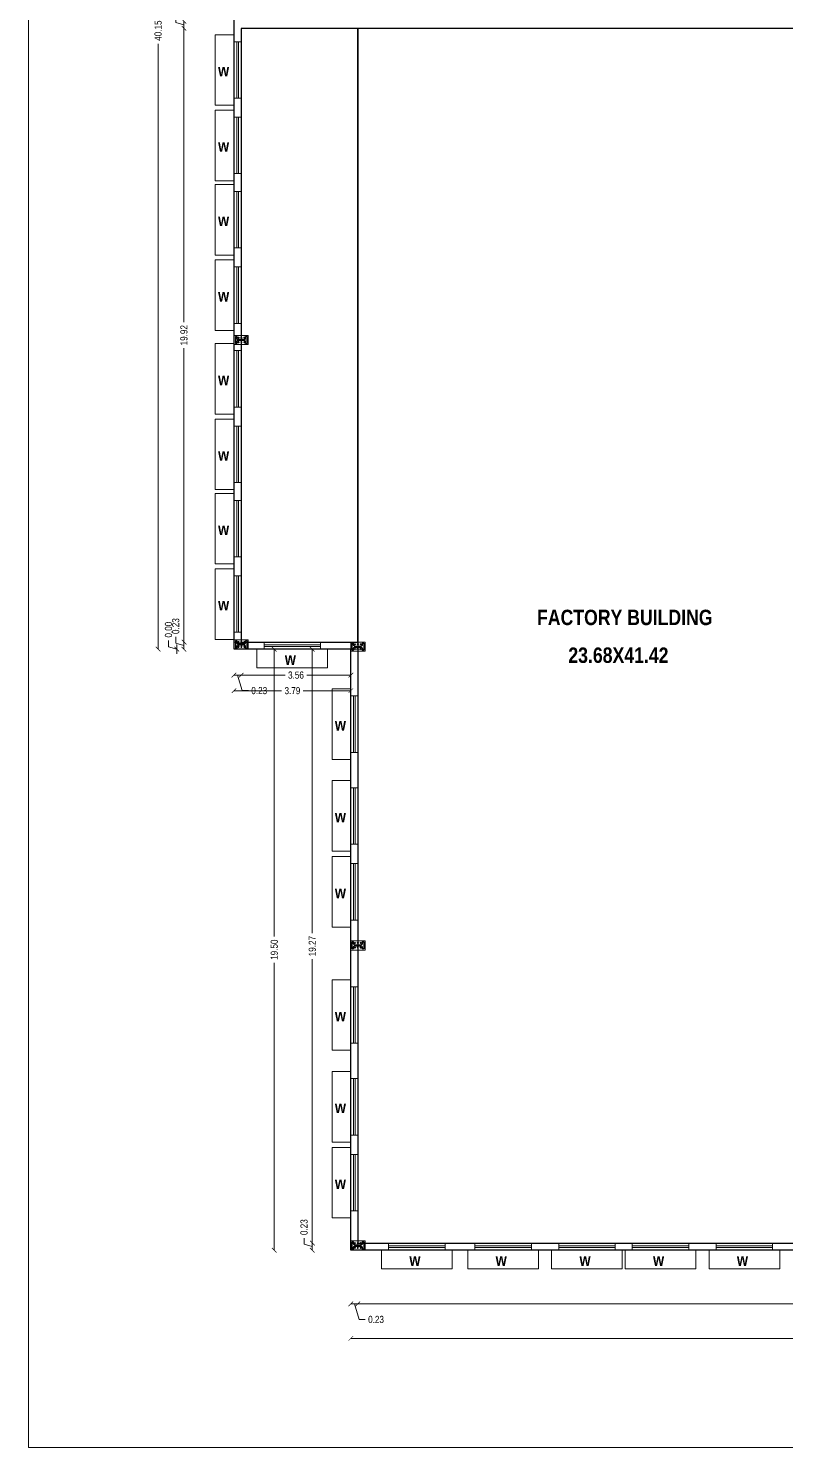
# Model space of a CAD drawing. Header units: metres. Extents: x -1559856 to -1559563, y 43807 to 43972.
# Drawn here: x -1559856.28 to -1559831.75, y 43862.95 to 43909 of the extents above; entities that cross this region are included whole.
import ezdxf

# ---------------------------------------------------------------- set-up
doc = ezdxf.new("R2010")
doc.units = ezdxf.units.M
doc.header["$LTSCALE"] = 750
doc.header["$MEASUREMENT"] = 0
doc.header["$PDMODE"] = 35
doc.header["$PDSIZE"] = 50
doc.linetypes.add('CENTER', pattern=[2, 1.25, -0.25, 0.25, -0.25])
doc.linetypes.add('DASHED2', pattern=[9.525, 6.35, -3.175])
doc.layers.get('0').update_dxf_attribs({"lineweight": 5})
doc.layers.get('Defpoints').update_dxf_attribs({"lineweight": 0})
doc.layers.add('BLK_1_COVERED_AREA', color=140, linetype='Continuous', plot=False)
doc.layers.add('BLK_1_FLR_0_BLT_UP_AREA', color=1, linetype='Continuous', plot=False)
for name, color, linetype in [('BLK_1_FLR_0_CARPET_AREA', 10, 'Continuous'), ('BLK_1_FLR_0_REGULAR_ROOM_1', 117, 'Continuous'), ('Soolagiri', 6, 'Continuous')]:
    doc.layers.add(name, color=color, linetype=linetype)
doc.layers.add('Windows', color=142, linetype='Continuous', lineweight=0)
doc.layers.add('WORKSHOP_AREA', color=7, linetype='Continuous', lineweight=5)
doc.styles.add('GLOBAL INFRA', font='ARIALNB.TTF', dxfattribs={"height": 0.3})
doc.styles.add('GLOBAL INFRA 1', font='ARIALNB.TTF', dxfattribs={"height": 0.3})
doc.styles.add('mani', font='swissc.ttf', dxfattribs={"height": 0.23})
doc.dimstyles.new('Civil Mt', dxfattribs={"dimtxt": 0.23, "dimasz": 0.15, "dimexe": 0, "dimexo": 0, "dimgap": 0.1, "dimtad": 0, "dimzin": 0, "dimdsep": 46, "dimtxsty": 'mani', "dimblk": 'ARCHTICK', "dimcen": 0, "dimse1": 1, "dimse2": 1, "dimclrd": 253, "dimclrt": 7, "dimadec": 0, "dimazin": 3, "dimtfac": 1, "dimtofl": 0, "dimtmove": 1, "dimatfit": 3, "dimfxl": 0, "dimfrac": 2, "dimtolj": 1, "dimtzin": 0, "dimlwd": 13, "dimarcsym": 0})

# ---------------------------------------------------------------- blocks, each defined once
blk = doc.blocks.new('A$C0D0C1849')
at = {"color": 253, "linetype": 'CENTER', "ltscale": 5}
for p, q in [((0.114, 0.228), (0.174, 0.228)), ((0.114, 0.078), (0.174, 0.078)), ((0.144, 0.258), (0.144, 0.198)), ((0.144, 0.108), (0.144, 0.048)), ((0.209, 0.228), (0.269, 0.228)), ((0.239, 0.258), (0.239, 0.198)), ((0.239, 0.108), (0.239, 0.048)), ((0.305, 0.228), (0.365, 0.228)), ((0.305, 0.078), (0.365, 0.078)), ((0.335, 0.258), (0.335, 0.198)), ((0.335, 0.108), (0.335, 0.048))]:
    blk.add_line(p, q, dxfattribs=at)
at = {"color": 253}
for centre in [(0.144, 0.228), (0.144, 0.078), (0.239, 0.228), (0.239, 0.078), (0.335, 0.228), (0.335, 0.078)]:
    blk.add_circle(centre, 0.015, dxfattribs=at)
at = {"layer": 'Soolagiri', "color": 2, "ltscale": 0.1}
for p, q in [((0.044, 0.267), (0.044, 0.037)), ((0.094, 0.267), (0.044, 0.267)), ((0.044, 0.037), (0.094, 0.037)), ((0.094, 0.267), (0.094, 0.201)), ((0.094, 0.102), (0.094, 0.037)), ((0.344, 0.172), (0.124, 0.172)), ((0.344, 0.132), (0.124, 0.132)), ((0.374, 0.202), (0.374, 0.267)), ((0.424, 0.267), (0.374, 0.267)), ((0.374, 0.037), (0.374, 0.102)), ((0.374, 0.037), (0.424, 0.037)), ((0.424, 0.037), (0.424, 0.267))]:
    blk.add_line(p, q, dxfattribs=at)
for centre, radius, start, end in [((0.124, 0.202), 0.03, 178.6485, 269.9887), ((0.124, 0.102), 0.03, 90, 180), ((0.344, 0.202), 0.03, 269.9651, 360), ((0.344, 0.102), 0.0305, 0.3664, 90.2926)]:
    blk.add_arc(centre, radius, start, end, dxfattribs=at)
at = {"layer": 'Windows', "color": 6, "ltscale": 0.2}
blk.add_lwpolyline([(0.464, 0), (0, 0), (0, 0.3), (0.464, 0.3)], close=True, dxfattribs=at)
blk = doc.blocks.new('_ArchTick')
at = {"color": 0, "linetype": 'ByBlock', "const_width": 0.15}
blk.add_lwpolyline([(-0.5, -0.5), (0.5, 0.5)], dxfattribs=at)
blk = doc.blocks.new('*D309')
at = {"color": 253, "lineweight": 13, "ltscale": 0.2}
for p, q in [((-1559851.502, 43889.054), (-1559851.502, 43889.254)), ((-1559851.234, 43888.858), (-1559851.234, 43889.088)), ((-1559851.234, 43888.973), (-1559851.502, 43889.054))]:
    blk.add_line(p, q, dxfattribs=at)
at = {"layer": 'Defpoints', "color": 0, "ltscale": 0.2}
for p in [(-1559851.234, 43889.088), (-1559847.656, 43889.088), (-1559843.866, 43888.858)]:
    blk.add_point(p, dxfattribs=at)
at = {"color": 253, "lineweight": 13, "ltscale": 0.2, "xscale": 0.15, "yscale": 0.15, "zscale": 0.15}
for p, rotation in [((-1559851.234, 43889.088), 90), ((-1559851.234, 43888.858), 270)]:
    blk.add_blockref('_ArchTick', p, dxfattribs=dict(at, rotation=rotation))
at = {"color": 7, "ltscale": 0.2, "insert": (-1559851.502, 43889.606), "char_height": 0.23, "attachment_point": 5, "rotation": 90, "style": 'mani'}
blk.add_mtext('\\A1;0.23', dxfattribs=at)
blk = doc.blocks.new('*D310')
at = {"color": 253, "lineweight": 13, "ltscale": 0.2}
for p, q in [((-1559851.234, 43909.004), (-1559851.234, 43899.47)), ((-1559851.234, 43889.088), (-1559851.234, 43898.622))]:
    blk.add_line(p, q, dxfattribs=at)
at = {"layer": 'Defpoints', "color": 0, "ltscale": 0.2}
for p in [(-1559851.234, 43909.004), (-1559847.426, 43909.004), (-1559843.636, 43889.088)]:
    blk.add_point(p, dxfattribs=at)
at = {"color": 253, "lineweight": 13, "ltscale": 0.2, "xscale": 0.15, "yscale": 0.15, "zscale": 0.15}
for p, rotation in [((-1559851.234, 43909.004), 90), ((-1559851.234, 43889.088), 270)]:
    blk.add_blockref('_ArchTick', p, dxfattribs=dict(at, rotation=rotation))
at = {"color": 7, "ltscale": 0.2, "insert": (-1559851.234, 43899.046), "char_height": 0.23, "attachment_point": 5, "rotation": 90, "style": 'mani'}
blk.add_mtext('\\A1;19.92', dxfattribs=at)
blk = doc.blocks.new('*D311')
at = {"color": 253, "lineweight": 13, "ltscale": 0.2}
for p, q in [((-1559851.502, 43909.199), (-1559851.502, 43909.399)), ((-1559851.234, 43909.119), (-1559851.502, 43909.199)), ((-1559851.234, 43909.004), (-1559851.234, 43909.234))]:
    blk.add_line(p, q, dxfattribs=at)
at = {"layer": 'Defpoints', "color": 0, "ltscale": 0.2}
for p in [(-1559851.234, 43909.234), (-1559847.426, 43909.234), (-1559847.426, 43909.004)]:
    blk.add_point(p, dxfattribs=at)
at = {"color": 253, "lineweight": 13, "ltscale": 0.2, "xscale": 0.15, "yscale": 0.15, "zscale": 0.15}
for p, rotation in [((-1559851.234, 43909.234), 90), ((-1559851.234, 43909.004), 270)]:
    blk.add_blockref('_ArchTick', p, dxfattribs=dict(at, rotation=rotation))
at = {"color": 7, "ltscale": 0.2, "insert": (-1559851.502, 43909.751), "char_height": 0.23, "attachment_point": 5, "rotation": 90, "style": 'mani'}
blk.add_mtext('\\A1;0.23', dxfattribs=at)
blk = doc.blocks.new('*D313')
at = {"color": 253, "lineweight": 13, "ltscale": 0.2}
for p, q in [((-1559852.073, 43929.004), (-1559852.073, 43909.361)), ((-1559852.073, 43888.858), (-1559852.073, 43908.501))]:
    blk.add_line(p, q, dxfattribs=at)
at = {"layer": 'Defpoints', "color": 0, "ltscale": 0.2}
for p in [(-1559852.073, 43929.004), (-1559849.61, 43929.004), (-1559849.61, 43888.858)]:
    blk.add_point(p, dxfattribs=at)
at = {"color": 253, "lineweight": 13, "ltscale": 0.2, "xscale": 0.15, "yscale": 0.15, "zscale": 0.15}
for p, rotation in [((-1559852.073, 43929.004), 90), ((-1559852.073, 43888.858), 270)]:
    blk.add_blockref('_ArchTick', p, dxfattribs=dict(at, rotation=rotation))
at = {"color": 7, "ltscale": 0.2, "insert": (-1559852.073, 43908.931), "char_height": 0.23, "attachment_point": 5, "rotation": 90, "style": 'mani'}
blk.add_mtext('\\A1;40.15', dxfattribs=at)
blk = doc.blocks.new('*D314')
at = {"color": 253, "lineweight": 13, "ltscale": 0.2}
for p, q in [((-1559849.61, 43888.016), (-1559849.38, 43888.016)), ((-1559849.495, 43888.016), (-1559849.344, 43887.512)), ((-1559849.344, 43887.512), (-1559849.144, 43887.512))]:
    blk.add_line(p, q, dxfattribs=at)
at = {"layer": 'Defpoints', "color": 0, "ltscale": 0.2}
for p in [(-1559849.38, 43889.088), (-1559849.61, 43888.858), (-1559849.38, 43888.016)]:
    blk.add_point(p, dxfattribs=at)
at = {"color": 253, "lineweight": 13, "ltscale": 0.2, "xscale": 0.15, "yscale": 0.15, "zscale": 0.15, "rotation": 180}
blk.add_blockref('_ArchTick', (-1559849.61, 43888.016), dxfattribs=at)
at = {"color": 253, "lineweight": 13, "ltscale": 0.2, "xscale": 0.15, "yscale": 0.15, "zscale": 0.15}
blk.add_blockref('_ArchTick', (-1559849.38, 43888.016), dxfattribs=at)
at = {"color": 7, "ltscale": 0.2, "insert": (-1559848.792, 43887.512), "char_height": 0.23, "attachment_point": 5, "style": 'mani'}
blk.add_mtext('\\A1;0.23', dxfattribs=at)
blk = doc.blocks.new('*D315')
at = {"color": 253, "lineweight": 13, "ltscale": 0.2}
for p, q in [((-1559849.38, 43888.016), (-1559847.955, 43888.016)), ((-1559845.82, 43888.016), (-1559847.246, 43888.016))]:
    blk.add_line(p, q, dxfattribs=at)
at = {"layer": 'Defpoints', "color": 0, "ltscale": 0.2}
for p in [(-1559849.38, 43888.016), (-1559845.82, 43888.016), (-1559845.82, 43888.016)]:
    blk.add_point(p, dxfattribs=at)
at = {"color": 253, "lineweight": 13, "ltscale": 0.2, "xscale": 0.15, "yscale": 0.15, "zscale": 0.15, "rotation": 180}
blk.add_blockref('_ArchTick', (-1559849.38, 43888.016), dxfattribs=at)
at = {"color": 253, "lineweight": 13, "ltscale": 0.2, "xscale": 0.15, "yscale": 0.15, "zscale": 0.15}
blk.add_blockref('_ArchTick', (-1559845.82, 43888.016), dxfattribs=at)
at = {"color": 7, "ltscale": 0.2, "insert": (-1559847.6, 43888.016), "char_height": 0.23, "attachment_point": 5, "style": 'mani'}
blk.add_mtext('\\A1;3.56', dxfattribs=at)
blk = doc.blocks.new('*D316')
at = {"color": 253, "lineweight": 13, "ltscale": 0.2}
for p, q in [((-1559849.61, 43887.511), (-1559848.069, 43887.511)), ((-1559845.82, 43887.511), (-1559847.362, 43887.511))]:
    blk.add_line(p, q, dxfattribs=at)
at = {"layer": 'Defpoints', "color": 0, "ltscale": 0.2}
for p in [(-1559849.61, 43888.858), (-1559845.82, 43888.858), (-1559849.61, 43887.511)]:
    blk.add_point(p, dxfattribs=at)
at = {"color": 253, "lineweight": 13, "ltscale": 0.2, "xscale": 0.15, "yscale": 0.15, "zscale": 0.15}
for p, rotation in [((-1559849.61, 43887.511), 180.0002987163976), ((-1559845.82, 43887.511), 0.0002987163975376)]:
    blk.add_blockref('_ArchTick', p, dxfattribs=dict(at, rotation=rotation))
at = {"color": 7, "ltscale": 0.2, "insert": (-1559847.715, 43887.511), "char_height": 0.23, "attachment_point": 5, "rotation": 0.0003, "style": 'mani'}
blk.add_mtext('\\A1;3.79', dxfattribs=at)
blk = doc.blocks.new('*D317')
at = {"color": 253, "lineweight": 13, "ltscale": 0.2}
for p, q in [((-1559847.338, 43869.549), (-1559847.338, 43869.749)), ((-1559847.07, 43869.469), (-1559847.338, 43869.549)), ((-1559847.07, 43869.354), (-1559847.07, 43869.584))]:
    blk.add_line(p, q, dxfattribs=at)
at = {"layer": 'Defpoints', "color": 0, "ltscale": 0.2}
for p in [(-1559847.07, 43869.584), (-1559841.423, 43869.354), (-1559841.193, 43869.584)]:
    blk.add_point(p, dxfattribs=at)
at = {"color": 253, "lineweight": 13, "ltscale": 0.2, "xscale": 0.15, "yscale": 0.15, "zscale": 0.15}
for p, rotation in [((-1559847.07, 43869.584), 90), ((-1559847.07, 43869.354), 270)]:
    blk.add_blockref('_ArchTick', p, dxfattribs=dict(at, rotation=rotation))
at = {"color": 7, "ltscale": 0.2, "insert": (-1559847.338, 43870.101), "char_height": 0.23, "attachment_point": 5, "rotation": 90, "style": 'mani'}
blk.add_mtext('\\A1;0.23', dxfattribs=at)
blk = doc.blocks.new('*D318')
at = {"color": 253, "lineweight": 13, "ltscale": 0.2}
for p, q in [((-1559847.07, 43888.858), (-1559847.07, 43879.645)), ((-1559847.07, 43869.584), (-1559847.07, 43878.796))]:
    blk.add_line(p, q, dxfattribs=at)
at = {"layer": 'Defpoints', "color": 0, "ltscale": 0.2}
for p in [(-1559847.07, 43888.858), (-1559845.213, 43888.858), (-1559841.193, 43869.584)]:
    blk.add_point(p, dxfattribs=at)
at = {"color": 253, "lineweight": 13, "ltscale": 0.2, "xscale": 0.15, "yscale": 0.15, "zscale": 0.15}
for p, rotation in [((-1559847.07, 43888.858), 90), ((-1559847.07, 43869.584), 270)]:
    blk.add_blockref('_ArchTick', p, dxfattribs=dict(at, rotation=rotation))
at = {"color": 7, "ltscale": 0.2, "insert": (-1559847.07, 43879.221), "char_height": 0.23, "attachment_point": 5, "rotation": 90, "style": 'mani'}
blk.add_mtext('\\A1;19.27', dxfattribs=at)
blk = doc.blocks.new('*D319')
at = {"color": 253, "lineweight": 13, "ltscale": 0.2}
for p, q in [((-1559851.736, 43888.939), (-1559851.736, 43889.139)), ((-1559851.468, 43888.858), (-1559851.736, 43888.939)), ((-1559851.468, 43888.858), (-1559851.468, 43889.008)), ((-1559851.468, 43888.858), (-1559851.468, 43888.708)), ((-1559851.468, 43888.858), (-1559851.468, 43888.858))]:
    blk.add_line(p, q, dxfattribs=at)
at = {"layer": 'Defpoints', "color": 0, "ltscale": 0.2}
for p in [(-1559851.468, 43888.858), (-1559849.61, 43888.858), (-1559845.356, 43888.858)]:
    blk.add_point(p, dxfattribs=at)
at = {"color": 253, "lineweight": 13, "ltscale": 0.2, "xscale": 0.15, "yscale": 0.15, "zscale": 0.15}
for rotation in [90, 270]:
    blk.add_blockref('_ArchTick', (-1559851.468, 43888.858), dxfattribs=dict(at, rotation=rotation))
at = {"color": 7, "ltscale": 0.2, "insert": (-1559851.736, 43889.491), "char_height": 0.23, "attachment_point": 5, "rotation": 90, "style": 'mani'}
blk.add_mtext('\\A1;0.00', dxfattribs=at)
blk = doc.blocks.new('*D320')
at = {"color": 253, "lineweight": 13, "ltscale": 0.2}
for p, q in [((-1559848.304, 43888.858), (-1559848.304, 43879.53)), ((-1559848.304, 43869.354), (-1559848.304, 43878.682))]:
    blk.add_line(p, q, dxfattribs=at)
at = {"layer": 'Defpoints', "color": 0, "ltscale": 0.2}
for p in [(-1559848.304, 43888.858), (-1559845.82, 43888.858), (-1559845.82, 43869.354)]:
    blk.add_point(p, dxfattribs=at)
at = {"color": 253, "lineweight": 13, "ltscale": 0.2, "xscale": 0.15, "yscale": 0.15, "zscale": 0.15}
for p, rotation in [((-1559848.304, 43888.858), 90), ((-1559848.304, 43869.354), 270)]:
    blk.add_blockref('_ArchTick', p, dxfattribs=dict(at, rotation=rotation))
at = {"color": 7, "ltscale": 0.2, "insert": (-1559848.304, 43879.106), "char_height": 0.23, "attachment_point": 5, "rotation": 90, "style": 'mani'}
blk.add_mtext('\\A1;19.50', dxfattribs=at)
blk = doc.blocks.new('*D321')
at = {"color": 253, "lineweight": 13, "ltscale": 0.2}
for p, q in [((-1559845.82, 43867.611), (-1559845.59, 43867.611)), ((-1559845.705, 43867.611), (-1559845.554, 43867.106)), ((-1559845.554, 43867.106), (-1559845.354, 43867.106))]:
    blk.add_line(p, q, dxfattribs=at)
at = {"layer": 'Defpoints', "color": 0, "ltscale": 0.2}
for p in [(-1559845.82, 43869.354), (-1559845.59, 43869.584), (-1559845.59, 43867.611)]:
    blk.add_point(p, dxfattribs=at)
at = {"color": 253, "lineweight": 13, "ltscale": 0.2, "xscale": 0.15, "yscale": 0.15, "zscale": 0.15, "rotation": 180}
blk.add_blockref('_ArchTick', (-1559845.82, 43867.611), dxfattribs=at)
at = {"color": 253, "lineweight": 13, "ltscale": 0.2, "xscale": 0.15, "yscale": 0.15, "zscale": 0.15}
blk.add_blockref('_ArchTick', (-1559845.59, 43867.611), dxfattribs=at)
at = {"color": 7, "ltscale": 0.2, "insert": (-1559845.002, 43867.106), "char_height": 0.23, "attachment_point": 5, "style": 'mani'}
blk.add_mtext('\\A1;0.23', dxfattribs=at)
blk = doc.blocks.new('*D322')
at = {"color": 253, "lineweight": 13, "ltscale": 0.2}
for p, q in [((-1559845.59, 43867.611), (-1559823.787, 43867.611)), ((-1559801.12, 43867.611), (-1559822.924, 43867.611))]:
    blk.add_line(p, q, dxfattribs=at)
at = {"layer": 'Defpoints', "color": 0, "ltscale": 0.2}
for p in [(-1559845.59, 43869.584), (-1559801.12, 43869.584), (-1559801.12, 43867.611)]:
    blk.add_point(p, dxfattribs=at)
at = {"color": 253, "lineweight": 13, "ltscale": 0.2, "xscale": 0.15, "yscale": 0.15, "zscale": 0.15, "rotation": 180}
blk.add_blockref('_ArchTick', (-1559845.59, 43867.611), dxfattribs=at)
at = {"color": 253, "lineweight": 13, "ltscale": 0.2, "xscale": 0.15, "yscale": 0.15, "zscale": 0.15}
blk.add_blockref('_ArchTick', (-1559801.12, 43867.611), dxfattribs=at)
at = {"color": 7, "ltscale": 0.2, "insert": (-1559823.355, 43867.611), "char_height": 0.23, "attachment_point": 5, "style": 'mani'}
blk.add_mtext('\\A1;44.47', dxfattribs=at)
blk = doc.blocks.new('*D324')
at = {"color": 253, "lineweight": 13, "ltscale": 0.2}
for p, q in [((-1559845.82, 43866.493), (-1559823.786, 43866.493)), ((-1559800.89, 43866.493), (-1559822.925, 43866.493))]:
    blk.add_line(p, q, dxfattribs=at)
at = {"layer": 'Defpoints', "color": 0, "ltscale": 0.2}
for p in [(-1559845.82, 43869.354), (-1559800.89, 43869.354), (-1559800.89, 43866.493)]:
    blk.add_point(p, dxfattribs=at)
at = {"color": 253, "lineweight": 13, "ltscale": 0.2, "xscale": 0.15, "yscale": 0.15, "zscale": 0.15, "rotation": 180}
blk.add_blockref('_ArchTick', (-1559845.82, 43866.493), dxfattribs=at)
at = {"color": 253, "lineweight": 13, "ltscale": 0.2, "xscale": 0.15, "yscale": 0.15, "zscale": 0.15}
blk.add_blockref('_ArchTick', (-1559800.89, 43866.493), dxfattribs=at)
at = {"color": 7, "ltscale": 0.2, "insert": (-1559823.355, 43866.493), "char_height": 0.23, "attachment_point": 5, "style": 'mani'}
blk.add_mtext('\\A1;44.93', dxfattribs=at)

msp = doc.modelspace()

# ---------------------------------------------------------------- linework, layer by layer
at = {"color": 7, "ltscale": 0.2}
for p, q in [((-1559849.61044, 43909.00361), (-1559849.61044, 43929.00361)), ((-1559849.61044, 43888.8582), (-1559849.61044, 43929.00361)), ((-1559849.38044, 43889.0882), (-1559849.38044, 43909.00361)), ((-1559821.91044, 43909.00361), (-1559849.38044, 43909.00361)), ((-1559849.38044, 43908.56981), (-1559849.61036, 43908.56981)), ((-1559849.5208, 43906.73784), (-1559849.5208, 43908.56981)), ((-1559849.4954, 43908.56981), (-1559849.4954, 43908.56981)), ((-1559849.47, 43906.73784), (-1559849.47, 43908.56981)), ((-1559849.61036, 43906.73784), (-1559849.38044, 43906.73784)), ((-1559849.4954, 43906.73784), (-1559849.4954, 43906.73784)), ((-1559849.38044, 43906.12133), (-1559849.61036, 43906.12133)), ((-1559849.5208, 43904.28936), (-1559849.5208, 43906.12133)), ((-1559849.4954, 43906.12133), (-1559849.4954, 43906.12133)), ((-1559849.47, 43904.28936), (-1559849.47, 43906.12133)), ((-1559849.61036, 43904.28936), (-1559849.38044, 43904.28936)), ((-1559849.4954, 43904.28936), (-1559849.4954, 43904.28936)), ((-1559849.38044, 43903.70939), (-1559849.61036, 43903.70939)), ((-1559849.5208, 43901.87742), (-1559849.5208, 43903.70939)), ((-1559849.4954, 43903.70939), (-1559849.4954, 43903.70939)), ((-1559849.47, 43901.87742), (-1559849.47, 43903.70939)), ((-1559849.61036, 43901.87742), (-1559849.38044, 43901.87742)), ((-1559849.4954, 43901.87742), (-1559849.4954, 43901.87742)), ((-1559849.38044, 43901.26092), (-1559849.61036, 43901.26092)), ((-1559849.5208, 43899.42895), (-1559849.5208, 43901.26092)), ((-1559849.4954, 43901.26092), (-1559849.4954, 43901.26092)), ((-1559849.47, 43899.42895), (-1559849.47, 43901.26092)), ((-1559849.61036, 43899.42895), (-1559849.38044, 43899.42895)), ((-1559849.4954, 43899.42895), (-1559849.4954, 43899.42895)), ((-1559849.38044, 43898.54515), (-1559849.61036, 43898.54515)), ((-1559849.5208, 43896.71318), (-1559849.5208, 43898.54515)), ((-1559849.4954, 43898.54515), (-1559849.4954, 43898.54515)), ((-1559849.47, 43896.71318), (-1559849.47, 43898.54515)), ((-1559849.61036, 43896.71318), (-1559849.38044, 43896.71318)), ((-1559849.4954, 43896.71318), (-1559849.4954, 43896.71318)), ((-1559849.38044, 43896.09667), (-1559849.61036, 43896.09667)), ((-1559849.5208, 43894.2647), (-1559849.5208, 43896.09667)), ((-1559849.4954, 43896.09667), (-1559849.4954, 43896.09667)), ((-1559849.47, 43894.2647), (-1559849.47, 43896.09667)), ((-1559849.61036, 43894.2647), (-1559849.38044, 43894.2647)), ((-1559849.4954, 43894.2647), (-1559849.4954, 43894.2647)), ((-1559849.38044, 43893.68474), (-1559849.61036, 43893.68474)), ((-1559849.5208, 43891.85277), (-1559849.5208, 43893.68474)), ((-1559849.4954, 43893.68474), (-1559849.4954, 43893.68474)), ((-1559849.47, 43891.85277), (-1559849.47, 43893.68474)), ((-1559849.61036, 43891.85277), (-1559849.38044, 43891.85277)), ((-1559849.4954, 43891.85277), (-1559849.4954, 43891.85277)), ((-1559849.38044, 43891.23626), (-1559849.61036, 43891.23626)), ((-1559849.5208, 43889.40429), (-1559849.5208, 43891.23626)), ((-1559849.4954, 43891.23626), (-1559849.4954, 43891.23626)), ((-1559849.47, 43889.40429), (-1559849.47, 43891.23626)), ((-1559845.59043, 43889.08821), (-1559849.61044, 43889.0882)), ((-1559849.61036, 43889.40429), (-1559849.38044, 43889.40429)), ((-1559849.4954, 43889.40429), (-1559849.4954, 43889.40429)), ((-1559848.63606, 43889.08821), (-1559848.63606, 43888.85821)), ((-1559846.80409, 43888.85821), (-1559846.80409, 43889.08821)), ((-1559845.59043, 43889.08821), (-1559845.59043, 43889.08822)), ((-1559845.59043, 43869.58362), (-1559845.59043, 43889.08821)), ((-1559845.82043, 43888.85822), (-1559849.61044, 43888.8582)), ((-1559845.35611, 43888.85821), (-1559849.61044, 43888.8582)), ((-1559846.80409, 43888.99865), (-1559848.63606, 43888.99865)), ((-1559848.63606, 43888.97325), (-1559848.63606, 43888.97325)), ((-1559846.80409, 43888.94785), (-1559848.63606, 43888.94785)), ((-1559846.80409, 43888.97325), (-1559846.80409, 43888.97325)), ((-1559845.82043, 43869.35362), (-1559845.82043, 43888.85822)), ((-1559845.59043, 43887.33918), (-1559845.82036, 43887.33918)), ((-1559845.7308, 43885.50721), (-1559845.7308, 43887.33918)), ((-1559845.7054, 43887.33918), (-1559845.7054, 43887.33918)), ((-1559845.68, 43885.50721), (-1559845.68, 43887.33918)), ((-1559845.82036, 43885.50721), (-1559845.59043, 43885.50721)), ((-1559845.7054, 43885.50721), (-1559845.7054, 43885.50721)), ((-1559845.59043, 43884.3614), (-1559845.82036, 43884.3614)), ((-1559845.7308, 43882.52944), (-1559845.7308, 43884.3614)), ((-1559845.7054, 43884.3614), (-1559845.7054, 43884.3614)), ((-1559845.68, 43882.52944), (-1559845.68, 43884.3614)), ((-1559845.82036, 43882.52944), (-1559845.59043, 43882.52944)), ((-1559845.7054, 43882.52944), (-1559845.7054, 43882.52944)), ((-1559845.59043, 43881.89922), (-1559845.82036, 43881.89922)), ((-1559845.7308, 43880.06725), (-1559845.7308, 43881.89922)), ((-1559845.7054, 43881.89922), (-1559845.7054, 43881.89922)), ((-1559845.68, 43880.06725), (-1559845.68, 43881.89922)), ((-1559845.82036, 43880.06725), (-1559845.59043, 43880.06725)), ((-1559845.7054, 43880.06725), (-1559845.7054, 43880.06725)), ((-1559845.59043, 43877.90141), (-1559845.82036, 43877.90141)), ((-1559845.7308, 43876.06944), (-1559845.7308, 43877.90141)), ((-1559845.7054, 43877.90141), (-1559845.7054, 43877.90141)), ((-1559845.68, 43876.06944), (-1559845.68, 43877.90141)), ((-1559845.82036, 43876.06944), (-1559845.59043, 43876.06944)), ((-1559845.7054, 43876.06944), (-1559845.7054, 43876.06944)), ((-1559845.59043, 43874.92363), (-1559845.82036, 43874.92363)), ((-1559845.7308, 43873.09166), (-1559845.7308, 43874.92363)), ((-1559845.7054, 43874.92363), (-1559845.7054, 43874.92363)), ((-1559845.68, 43873.09166), (-1559845.68, 43874.92363)), ((-1559845.82036, 43873.09166), (-1559845.59043, 43873.09166)), ((-1559845.7054, 43873.09166), (-1559845.7054, 43873.09166)), ((-1559845.59043, 43872.46145), (-1559845.82036, 43872.46145)), ((-1559845.7308, 43870.62948), (-1559845.7308, 43872.46145)), ((-1559845.7054, 43872.46145), (-1559845.7054, 43872.46145)), ((-1559845.68, 43870.62948), (-1559845.68, 43872.46145)), ((-1559845.82036, 43870.62948), (-1559845.59043, 43870.62948)), ((-1559845.7054, 43870.62948), (-1559845.7054, 43870.62948)), ((-1559800.89044, 43869.35362), (-1559845.82043, 43869.35362)), ((-1559831.46343, 43869.58362), (-1559845.59043, 43869.58362)), ((-1559844.59422, 43869.58362), (-1559844.59422, 43869.35362)), ((-1559842.76225, 43869.49405), (-1559844.59422, 43869.49405)), ((-1559844.59422, 43869.46865), (-1559844.59422, 43869.46865)), ((-1559842.76225, 43869.44325), (-1559844.59422, 43869.44325)), ((-1559842.76225, 43869.35362), (-1559842.76225, 43869.58362)), ((-1559842.76225, 43869.46865), (-1559842.76225, 43869.46865)), ((-1559841.7954, 43869.58362), (-1559841.7954, 43869.35362)), ((-1559839.96343, 43869.49405), (-1559841.7954, 43869.49405)), ((-1559841.7954, 43869.46865), (-1559841.7954, 43869.46865)), ((-1559839.96343, 43869.44325), (-1559841.7954, 43869.44325)), ((-1559839.96343, 43869.35362), (-1559839.96343, 43869.58362)), ((-1559839.96343, 43869.46865), (-1559839.96343, 43869.46865)), ((-1559839.07438, 43869.58362), (-1559839.07438, 43869.35362)), ((-1559837.24241, 43869.49405), (-1559839.07438, 43869.49405)), ((-1559839.07438, 43869.46865), (-1559839.07438, 43869.46865)), ((-1559837.24241, 43869.44325), (-1559839.07438, 43869.44325)), ((-1559837.24241, 43869.35362), (-1559837.24241, 43869.58362)), ((-1559837.24241, 43869.46865), (-1559837.24241, 43869.46865)), ((-1559836.68841, 43869.58362), (-1559836.68841, 43869.35362)), ((-1559834.85644, 43869.49405), (-1559836.68841, 43869.49405)), ((-1559836.68841, 43869.46865), (-1559836.68841, 43869.46865)), ((-1559834.85644, 43869.44325), (-1559836.68841, 43869.44325)), ((-1559834.85644, 43869.35362), (-1559834.85644, 43869.58362)), ((-1559834.85644, 43869.46865), (-1559834.85644, 43869.46865)), ((-1559833.96738, 43869.58362), (-1559833.96738, 43869.35362)), ((-1559832.13541, 43869.49405), (-1559833.96738, 43869.49405)), ((-1559833.96738, 43869.46865), (-1559833.96738, 43869.46865)), ((-1559832.13541, 43869.44325), (-1559833.96738, 43869.44325)), ((-1559832.13541, 43869.35362), (-1559832.13541, 43869.58362)), ((-1559832.13541, 43869.46865), (-1559832.13541, 43869.46865))]:
    msp.add_line(p, q, dxfattribs=at)
at = {"color": 7, "linetype": 'DASHED2', "ltscale": 0.2}
for p, q in [((-1559849.61036, 43908.79973), (-1559850.21855, 43908.79973)), ((-1559850.21855, 43908.79973), (-1559850.21855, 43906.50791)), ((-1559850.21855, 43906.50791), (-1559849.61036, 43906.50791)), ((-1559849.61036, 43906.35125), (-1559850.21855, 43906.35125)), ((-1559850.21855, 43906.35125), (-1559850.21855, 43904.05943)), ((-1559850.21855, 43904.05943), (-1559849.61036, 43904.05943)), ((-1559849.61036, 43903.93932), (-1559850.21855, 43903.93932)), ((-1559850.21855, 43903.93932), (-1559850.21855, 43901.6475)), ((-1559850.21855, 43901.6475), (-1559849.61036, 43901.6475)), ((-1559849.61036, 43901.49084), (-1559850.21855, 43901.49084)), ((-1559850.21855, 43901.49084), (-1559850.21855, 43899.19902)), ((-1559850.21855, 43899.19902), (-1559849.61036, 43899.19902)), ((-1559849.61036, 43898.77507), (-1559850.21855, 43898.77507)), ((-1559850.21855, 43898.77507), (-1559850.21855, 43896.48326)), ((-1559850.21855, 43896.48326), (-1559849.61036, 43896.48326)), ((-1559849.61036, 43896.32659), (-1559850.21855, 43896.32659)), ((-1559850.21855, 43896.32659), (-1559850.21855, 43894.03478)), ((-1559850.21855, 43894.03478), (-1559849.61036, 43894.03478)), ((-1559849.61036, 43893.91466), (-1559850.21855, 43893.91466)), ((-1559850.21855, 43893.91466), (-1559850.21855, 43891.62284)), ((-1559850.21855, 43891.62284), (-1559849.61036, 43891.62284)), ((-1559849.61036, 43891.46618), (-1559850.21855, 43891.46618)), ((-1559850.21855, 43891.46618), (-1559850.21855, 43889.17437)), ((-1559850.21855, 43889.17437), (-1559849.61036, 43889.17437)), ((-1559848.86598, 43888.85821), (-1559848.86598, 43888.25003)), ((-1559846.57417, 43888.25003), (-1559846.57417, 43888.85821)), ((-1559848.86598, 43888.25003), (-1559846.57417, 43888.25003)), ((-1559845.82036, 43887.5691), (-1559846.42854, 43887.5691)), ((-1559846.42854, 43887.5691), (-1559846.42854, 43885.27729)), ((-1559846.42854, 43885.27729), (-1559845.82036, 43885.27729)), ((-1559845.82036, 43884.59133), (-1559846.42854, 43884.59133)), ((-1559846.42854, 43884.59133), (-1559846.42854, 43882.29951)), ((-1559846.42854, 43882.29951), (-1559845.82036, 43882.29951)), ((-1559845.82036, 43882.12915), (-1559846.42854, 43882.12915)), ((-1559846.42854, 43882.12915), (-1559846.42854, 43879.83733)), ((-1559846.42854, 43879.83733), (-1559845.82036, 43879.83733)), ((-1559845.82036, 43878.13133), (-1559846.42854, 43878.13133)), ((-1559846.42854, 43878.13133), (-1559846.42854, 43875.83951)), ((-1559846.42854, 43875.83951), (-1559845.82036, 43875.83951)), ((-1559845.82036, 43875.15356), (-1559846.42854, 43875.15356)), ((-1559846.42854, 43875.15356), (-1559846.42854, 43872.86174)), ((-1559846.42854, 43872.86174), (-1559845.82036, 43872.86174)), ((-1559845.82036, 43872.69137), (-1559846.42854, 43872.69137)), ((-1559846.42854, 43872.69137), (-1559846.42854, 43870.39956)), ((-1559846.42854, 43870.39956), (-1559845.82036, 43870.39956)), ((-1559844.82415, 43869.35362), (-1559844.82415, 43868.74543)), ((-1559842.53233, 43868.74543), (-1559842.53233, 43869.35362)), ((-1559842.02533, 43869.35362), (-1559842.02533, 43868.74543)), ((-1559839.73351, 43868.74543), (-1559839.73351, 43869.35362)), ((-1559839.3043, 43869.35362), (-1559839.3043, 43868.74543)), ((-1559837.01249, 43868.74543), (-1559837.01249, 43869.35362)), ((-1559836.91833, 43869.35362), (-1559836.91833, 43868.74543)), ((-1559834.62652, 43868.74543), (-1559834.62652, 43869.35362)), ((-1559834.19731, 43869.35362), (-1559834.19731, 43868.74543)), ((-1559831.90549, 43868.74543), (-1559831.90549, 43869.35362)), ((-1559844.82415, 43868.74543), (-1559842.53233, 43868.74543)), ((-1559842.02533, 43868.74543), (-1559839.73351, 43868.74543)), ((-1559839.3043, 43868.74543), (-1559837.01249, 43868.74543)), ((-1559836.91833, 43868.74543), (-1559834.62652, 43868.74543)), ((-1559834.19731, 43868.74543), (-1559831.90549, 43868.74543))]:
    msp.add_line(p, q, dxfattribs=at)
at = {"color": 7, "ltscale": 0.2}
msp.add_lwpolyline([(-1559701.9239, 43862.94666), (-1559856.28176, 43862.94666), (-1559856.28176, 43972.27391), (-1559701.9239, 43972.27391)], close=True, dxfattribs=at)
at = {"layer": 'BLK_1_COVERED_AREA', "color": 140}
msp.add_lwpolyline([(-1559852.81044, 43936.70363), (-1559800.89044, 43936.70363), (-1559800.89044, 43869.35364), (-1559845.82043, 43869.35364), (-1559845.82043, 43888.85823), (-1559849.61044, 43888.85823), (-1559849.61044, 43929.00363), (-1559852.81044, 43929.00363)], close=True, dxfattribs=at)
at = {"layer": 'BLK_1_FLR_0_BLT_UP_AREA', "color": 48}
msp.add_lwpolyline([(-1559852.81044, 43936.70363), (-1559800.89044, 43936.70363), (-1559800.89044, 43869.35364), (-1559845.82043, 43869.35364), (-1559845.82043, 43888.85823), (-1559849.61044, 43888.85823), (-1559849.61044, 43929.00363), (-1559852.81044, 43929.00363)], close=True, dxfattribs=at)
at = {"layer": 'BLK_1_FLR_0_CARPET_AREA', "color": 48}
for points in [[(-1559849.38044, 43889.0882), (-1559845.59043, 43889.0882), (-1559845.59043, 43909.00361), (-1559849.38044, 43909.00361)], [(-1559821.91042, 43909.00361), (-1559845.59043, 43909.00361), (-1559845.59043, 43869.58362), (-1559821.91042, 43869.58362)]]:
    msp.add_lwpolyline(points, close=True, dxfattribs=at)
at = {"layer": 'BLK_1_FLR_0_REGULAR_ROOM_1', "color": 4}
for points in [[(-1559849.38044, 43889.0882), (-1559845.59043, 43889.0882), (-1559845.59043, 43909.00361), (-1559849.38044, 43909.00361)], [(-1559821.91042, 43909.00361), (-1559845.59043, 43909.00361), (-1559845.59043, 43869.58362), (-1559821.91042, 43869.58362)]]:
    msp.add_lwpolyline(points, close=True, dxfattribs=at)
at = {"layer": 'WORKSHOP_AREA', "color": 4}
for points in [[(-1559849.38044, 43889.0882), (-1559845.59043, 43889.0882), (-1559845.59043, 43909.00361), (-1559849.38044, 43909.00361)], [(-1559821.91042, 43909.00361), (-1559845.59043, 43909.00361), (-1559845.59043, 43869.58362), (-1559821.91042, 43869.58362)]]:
    msp.add_lwpolyline(points, close=True, dxfattribs=at)

# ---------------------------------------------------------------- block references
at = {"color": 7, "ltscale": 0.2}
for p in [(-1559849.61044, 43898.74041), (-1559849.61044, 43888.85821)]:
    msp.add_blockref('A$C0D0C1849', p, dxfattribs=at)
at = {"color": 7, "ltscale": 0.2, "xscale": -1}
for p in [(-1559845.3561, 43888.78822), (-1559845.35609, 43879.09483), (-1559845.35609, 43869.35364)]:
    msp.add_blockref('A$C0D0C1849', p, dxfattribs=at)

# ---------------------------------------------------------------- texts
at = {"color": 7, "style": 'GLOBAL INFRA', "text_generation_flag": 2}
for p in [(-1559849.7701, 43907.44653), (-1559849.7701, 43904.99805), (-1559849.7701, 43902.58612), (-1559849.7701, 43900.13764), (-1559849.7701, 43897.42187), (-1559849.7701, 43894.97339), (-1559849.7701, 43892.56146), (-1559849.7701, 43890.11298), (-1559845.9801, 43886.2159), (-1559845.9801, 43883.23813), (-1559845.9801, 43880.77595), (-1559845.9801, 43876.77813), (-1559845.9801, 43873.80036), (-1559845.9801, 43871.33817)]:
    msp.add_text('w', height=0.4, dxfattribs=at).set_placement(p)
at = {"color": 7}
for s, height, style, p in [('FACTORY BUILDING', 0.5, 'GLOBAL INFRA 1', (-1559839.77898, 43889.63852)), ('w', 0.4, 'GLOBAL INFRA', (-1559847.96035, 43888.34753)), ('w', 0.4, 'GLOBAL INFRA', (-1559843.91852, 43868.84294)), ('w', 0.4, 'GLOBAL INFRA', (-1559841.1197, 43868.84294)), ('w', 0.4, 'GLOBAL INFRA', (-1559838.39867, 43868.84294)), ('w', 0.4, 'GLOBAL INFRA', (-1559836.0127, 43868.84294)), ('w', 0.4, 'GLOBAL INFRA', (-1559833.29168, 43868.84294))]:
    msp.add_text(s, height=height, dxfattribs=dict(at, style=style)).set_placement(p)
at = {"color": 7, "insert": (-1559838.76361, 43888.91236), "char_height": 0.5, "width": 6.1914905, "attachment_point": 1, "style": 'GLOBAL INFRA 1'}
msp.add_mtext('23.68X41.42', dxfattribs=at)

# ---------------------------------------------------------------- dimensions: what is measured, and where the dimension line sits
at = {"color": 7, "ltscale": 0.2}
for p1, p2, distance, picture, middle in [((-1559849.61044, 43888.8582), (-1559849.61044, 43929.00361), 2.46293, '*D313', (-1559852.07336, 43908.93091)), ((-1559845.82043, 43888.85822), (-1559849.61042, 43888.8582), 1.3467, '*D316', (-1559847.71542, 43887.51151)), ((-1559845.82043, 43869.35362), (-1559845.82043, 43888.85822), 2.48363, '*D320', (-1559848.30406, 43879.10592)), ((-1559849.38044, 43888.01614), (-1559845.82043, 43888.01614), 0, '*D315', (-1559847.60044, 43888.01614))]:
    dim = msp.add_aligned_dim(p1=p1, p2=p2, distance=distance, dimstyle='Civil Mt', dxfattribs=at)
    dim.commit()
    dim.dimension.update_dxf_attribs({"geometry": picture, "text_midpoint": middle})
for base, p1, p2, picture, middle in [((-1559851.23414, 43909.23361), (-1559847.42586, 43909.00361), (-1559847.42586, 43909.23361), '*D311', (-1559851.50235, 43909.49908)), ((-1559851.23414, 43909.00361), (-1559843.63586, 43889.08821), (-1559847.42586, 43909.00361), '*D310', (-1559851.23414, 43899.04591)), ((-1559851.4677, 43888.85821), (-1559849.61044, 43888.8582), (-1559845.35611, 43888.85821), '*D319', (-1559851.73561, 43889.23858)), ((-1559851.23414, 43889.0882), (-1559843.86586, 43888.85822), (-1559847.65587, 43889.0882), '*D309', (-1559851.50235, 43889.35368)), ((-1559847.07004, 43888.8582), (-1559841.19278, 43869.58362), (-1559845.21278, 43888.8582), '*D318', (-1559847.07004, 43879.22091)), ((-1559847.07004, 43869.58362), (-1559841.42278, 43869.35362), (-1559841.19278, 43869.58362), '*D317', (-1559847.33825, 43869.84908))]:
    dim = msp.add_linear_dim(base=base, p1=p1, p2=p2, angle=270, dimstyle='Civil Mt', dxfattribs=at)
    dim.commit()
    dim.dimension.update_dxf_attribs({"geometry": picture, "text_midpoint": middle})
for base, p1, p2, picture, middle in [((-1559849.38044, 43888.01614), (-1559849.61044, 43888.8582), (-1559849.38044, 43889.0882), '*D314', (-1559849.04405, 43887.5115)), ((-1559845.59043, 43867.6109), (-1559845.82043, 43869.35362), (-1559845.59043, 43869.58362), '*D321', (-1559845.25404, 43867.10626)), ((-1559800.89044, 43866.49281), (-1559845.82043, 43869.35362), (-1559800.89044, 43869.35362), '*D324', (-1559823.35544, 43866.49281)), ((-1559801.12044, 43867.6109), (-1559845.59043, 43869.58362), (-1559801.12044, 43869.58362), '*D322', (-1559823.35544, 43867.6109))]:
    dim = msp.add_linear_dim(base=base, p1=p1, p2=p2, dimstyle='Civil Mt', dxfattribs=at)
    dim.commit()
    dim.dimension.update_dxf_attribs({"geometry": picture, "text_midpoint": middle})

doc.saveas('drawing.dxf')
